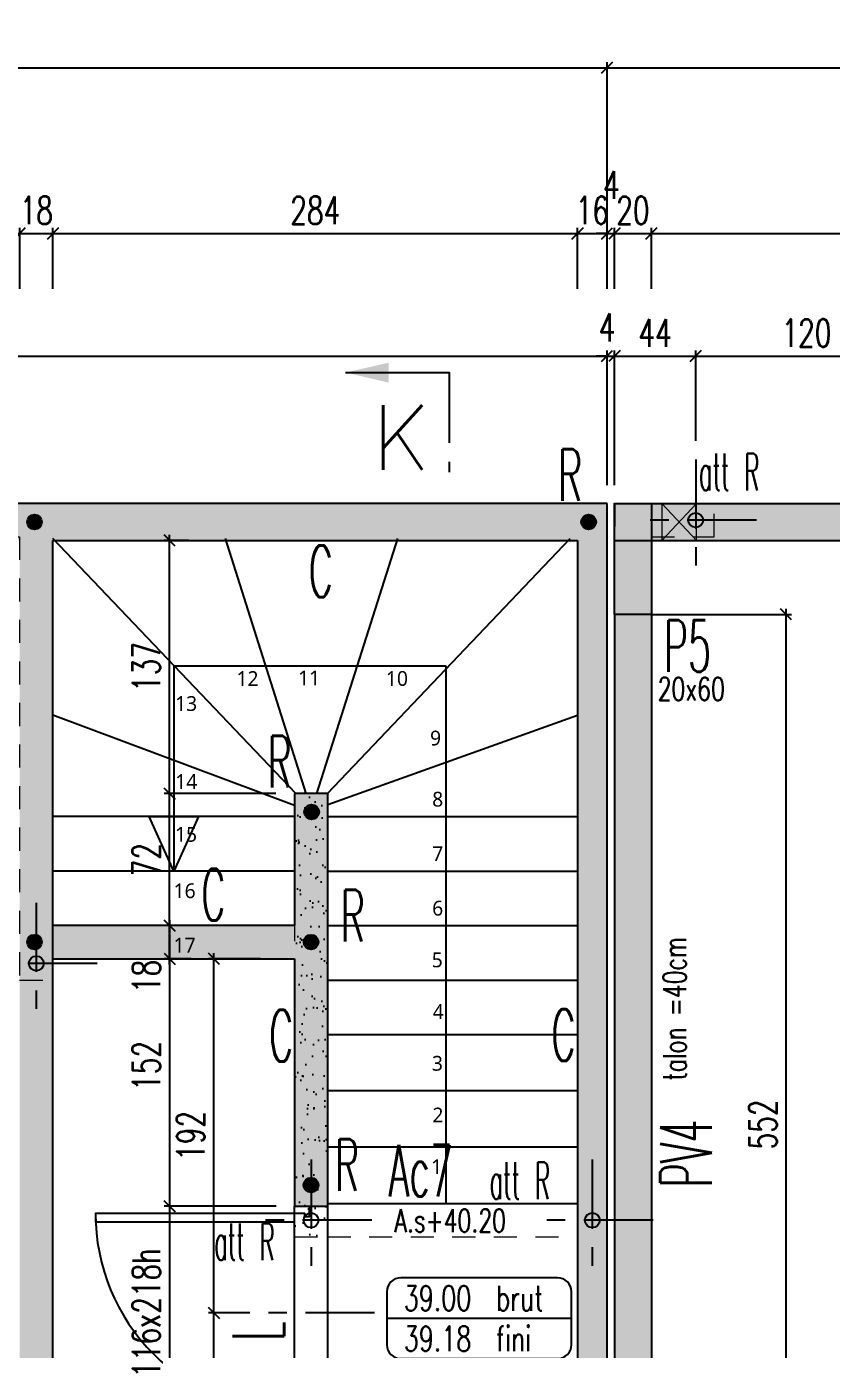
# Model space of a CAD drawing. Extents: x 308 to 787, y -199 to -146.
# Drawn here: x 342.95 to 347.31, y -165.02 to -157.86 of the extents above; entities that cross this region are included whole.
import ezdxf

# ---------------------------------------------------------------- set-up
doc = ezdxf.new("R2010")
doc.units = 0
doc.header["$LTSCALE"] = 0.5
doc.header["$MEASUREMENT"] = 0
for name, pattern in [('AXES2', [1.125, 0.75, -0.125, 0.125, -0.125]), ('CACHE', [0.375, 0.25, -0.125]), ('CACHE2', [0.1875, 0.125, -0.0625]), ('DISCONTINU2', [0.375, 0.25, -0.125])]:
    doc.linetypes.add(name, pattern=pattern)
doc.layers.get('0').update_dxf_attribs({"linetype": 'CONTINUOUS'})
doc.layers.get('DEFPOINTS').update_dxf_attribs({"linetype": 'CONTINUOUS'})
doc.layers.add('00 - RESERVATIONS SPEC Plombier', color=90, linetype='CONTINUOUS', lineweight=20)
for name, color, linetype in [('1_AJSA_circulv', 142, 'CONTINUOUS'), ('AXES', 6, 'AXES2'), ('COTATION', 7, 'CONTINUOUS'), ('HABILLAGE', 7, 'CONTINUOUS'), ('MURS', 3, 'CONTINUOUS'), ('POCHAGE', 254, 'CONTINUOUS'), ('POTEAUX', 1, 'CONTINUOUS'), ('POUTRES', 2, 'CONTINUOUS'), ('R-1', 7, 'DISCONTINU2'), ('RAID', 1, 'CONTINUOUS'), ('RDC', 7, 'DISCONTINU2'), ('REP-COUPES', 5, 'CONTINUOUS'), ('REPERAGE', 4, 'CONTINUOUS'), ('REPERE-CHAI', 4, 'CONTINUOUS'), ('REPERE-POT', 4, 'CONTINUOUS'), ('REPERE-POUT', 4, 'CONTINUOUS'), ('REPERE-RAID', 4, 'CONTINUOUS')]:
    doc.layers.add(name, color=color, linetype=linetype)
doc.styles.add('ROMANS8', font='romans.shx', dxfattribs={"width": 0.7})
doc.styles.get("Standard").update_dxf_attribs({"font": 'txt.shx'})
doc.styles.add('Trebuchet MS_3', font='trebuc.ttf', dxfattribs={"height": 200})
doc.dimstyles.new('COT50 cm', dxfattribs={"dimtxt": 0.15, "dimasz": 0.06, "dimexe": 0.03, "dimexo": 0.1, "dimgap": 0.05, "dimtad": 1, "dimdec": 0, "dimlfac": 100, "dimzin": 0, "dimdsep": 46, "dimtxsty": 'ROMANS8', "dimblk1": 'OBLIQUE', "dimblk2": 'OBLIQUE', "dimsah": 1, "dimcen": 0.03, "dimdle": 0.03, "dimclrt": 1, "dimadec": 0, "dimazin": 0, "dimtfac": 1, "dimtdec": 0, "dimtmove": 0, "dimatfit": 3, "dimfxl": 0, "dimtolj": 1, "dimtzin": 0, "dimlwd": -1, "dimlwe": -1, "dimarcsym": 0})
pattern_1 = [(37.5, (-513.79323, 160.44126), (-0.004409535, 0.134877664), [0, -0.1064, 0, -0.119, 0, -0.11375]), (7.5, (-513.79323, 160.44126), (0.12388437, 0.197550225), [0, -0.0574, 0, -0.0959, 0, -0.03675]), (327.5, (-513.87933, 160.44126), (0.21798993, 0.000396134), [0, -0.035, 0, -0.126, 0, -0.1645]), (317.5, (-513.87933, 160.44126), (0.21042886, 0.06143729), [0, -0.0175, 0, -0.0826, 0, -0.0945])]

# ---------------------------------------------------------------- blocks, each defined once
blk = doc.blocks.new('139')
at = {"layer": 'HABILLAGE', "color": 7}
blk.add_line((-0.6648, 0), (0.6648, 0), dxfattribs=at)
at = {"layer": 'HABILLAGE'}
blk.add_lwpolyline([(-0.5648, -0.291), (0.5648, -0.291, 0.414214), (0.6648, -0.191), (0.6648, 0.191, 0.414214), (0.5648, 0.291), (-0.5648, 0.291, 0.414214), (-0.6648, 0.191), (-0.6648, -0.191, 0.414214)], format="xyb", close=True, dxfattribs=at)
at = {"layer": 'HABILLAGE', "color": 1, "width": 0.7}
for s, p in [('brut', (0.1215, 0.054)), ('fini', (0.1215, -0.237))]:
    blk.add_text(s, height=0.18, dxfattribs=at).set_placement(p)
for tag, p in [('NIVBRUT', (-0.5425, 0.054)), ('NIVFINI', (-0.5425, -0.237))]:
    blk.add_attdef(tag, p, '', height=0.18, dxfattribs=at)
blk = doc.blocks.new('_Oblique')
at = {"layer": 'COTATION', "color": 0, "lineweight": -2}
blk.add_line((-0.5, -0.5), (0.5, 0.5), dxfattribs=at)
blk = doc.blocks.new('*D32')
at = {"layer": 'COTATION', "color": 0, "transparency": 16777216}
for p, q in [((342.9147, -159.2791), (342.9147, -158.9491)), ((343.0947, -159.2791), (343.0947, -158.9491)), ((342.8847, -158.9791), (343.1247, -158.9791))]:
    blk.add_line(p, q, dxfattribs=at)
at = {"layer": 'DEFPOINTS', "color": 0, "transparency": 16777216}
for p in [(343.0947, -158.9791), (342.9147, -162.3243), (343.0947, -162.3243)]:
    blk.add_point(p, dxfattribs=at)
at = {"layer": 'COTATION', "color": 0, "transparency": 16777216, "xscale": 0.06, "yscale": 0.06, "zscale": 0.06, "rotation": 180}
blk.add_blockref('_Oblique', (342.9147, -158.9791), dxfattribs=at)
at = {"layer": 'COTATION', "color": 0, "transparency": 16777216, "xscale": 0.06, "yscale": 0.06, "zscale": 0.06}
blk.add_blockref('_Oblique', (343.0947, -158.9791), dxfattribs=at)
at = {"layer": 'COTATION', "color": 1, "transparency": 16777216, "insert": (343.0047, -158.8541), "char_height": 0.15, "attachment_point": 5, "style": 'ROMANS8'}
blk.add_mtext('\\A1;18', dxfattribs=at)
blk = doc.blocks.new('*D33')
at = {"layer": 'COTATION', "color": 0, "transparency": 16777216}
for p, q in [((343.0947, -159.2791), (343.0947, -158.9491)), ((345.9356, -159.2791), (345.9356, -158.9491)), ((343.0647, -158.9791), (345.9656, -158.9791))]:
    blk.add_line(p, q, dxfattribs=at)
at = {"layer": 'DEFPOINTS', "color": 0, "transparency": 16777216}
for p in [(345.9356, -158.9791), (343.0947, -162.3243), (345.9356, -162.3243)]:
    blk.add_point(p, dxfattribs=at)
at = {"layer": 'COTATION', "color": 0, "transparency": 16777216, "xscale": 0.06, "yscale": 0.06, "zscale": 0.06, "rotation": 180}
blk.add_blockref('_Oblique', (343.0947, -158.9791), dxfattribs=at)
at = {"layer": 'COTATION', "color": 0, "transparency": 16777216, "xscale": 0.06, "yscale": 0.06, "zscale": 0.06}
blk.add_blockref('_Oblique', (345.9356, -158.9791), dxfattribs=at)
at = {"layer": 'COTATION', "color": 1, "transparency": 16777216, "insert": (344.5152, -158.8541), "char_height": 0.15, "attachment_point": 5, "style": 'ROMANS8'}
blk.add_mtext('\\A1;284', dxfattribs=at)
blk = doc.blocks.new('*D34')
at = {"layer": 'COTATION', "color": 0, "transparency": 16777216}
for p, q in [((345.9356, -159.2791), (345.9356, -158.9491)), ((346.0959, -159.2791), (346.0959, -158.9491)), ((345.9056, -158.9791), (346.1259, -158.9791))]:
    blk.add_line(p, q, dxfattribs=at)
at = {"layer": 'DEFPOINTS', "color": 0, "transparency": 16777216}
for p in [(346.0959, -158.9791), (346.0959, -162.1243), (345.9356, -162.3243)]:
    blk.add_point(p, dxfattribs=at)
at = {"layer": 'COTATION', "color": 0, "transparency": 16777216, "xscale": 0.06, "yscale": 0.06, "zscale": 0.06, "rotation": 180}
blk.add_blockref('_Oblique', (345.9356, -158.9791), dxfattribs=at)
at = {"layer": 'COTATION', "color": 0, "transparency": 16777216, "xscale": 0.06, "yscale": 0.06, "zscale": 0.06}
blk.add_blockref('_Oblique', (346.0959, -158.9791), dxfattribs=at)
at = {"layer": 'COTATION', "color": 1, "transparency": 16777216, "insert": (346.0158, -158.8541), "char_height": 0.15, "attachment_point": 5, "style": 'ROMANS8'}
blk.add_mtext('\\A1;16', dxfattribs=at)
blk = doc.blocks.new('*D35')
at = {"layer": 'COTATION', "color": 0, "transparency": 16777216}
for p, q in [((346.0959, -159.2791), (346.0959, -158.9491)), ((346.1359, -159.2791), (346.1359, -158.9491)), ((346.0959, -158.9791), (346.0359, -158.9791)), ((346.0959, -158.9791), (346.1359, -158.9791)), ((346.1359, -158.9791), (346.1959, -158.9791))]:
    blk.add_line(p, q, dxfattribs=at)
at = {"layer": 'DEFPOINTS', "color": 0, "transparency": 16777216}
for p in [(346.1359, -158.9791), (346.0959, -162.1243), (346.1359, -162.1243)]:
    blk.add_point(p, dxfattribs=at)
at = {"layer": 'COTATION', "color": 0, "transparency": 16777216, "xscale": 0.06, "yscale": 0.06, "zscale": 0.06}
blk.add_blockref('_Oblique', (346.0959, -158.9791), dxfattribs=at)
at = {"layer": 'COTATION', "color": 0, "transparency": 16777216, "xscale": 0.06, "yscale": 0.06, "zscale": 0.06, "rotation": 180}
blk.add_blockref('_Oblique', (346.1359, -158.9791), dxfattribs=at)
at = {"layer": 'COTATION', "color": 1, "transparency": 16777216, "insert": (346.1193, -158.7156), "char_height": 0.15, "attachment_point": 5, "style": 'ROMANS8'}
blk.add_mtext('\\A1;4', dxfattribs=at)
blk = doc.blocks.new('*D36')
at = {"layer": 'COTATION', "color": 0, "transparency": 16777216}
for p, q in [((346.1359, -159.2791), (346.1359, -158.9491)), ((346.3362, -159.2791), (346.3362, -158.9491)), ((346.1059, -158.9791), (346.3662, -158.9791))]:
    blk.add_line(p, q, dxfattribs=at)
at = {"layer": 'DEFPOINTS', "color": 0, "transparency": 16777216}
for p in [(346.3362, -158.9791), (346.1359, -162.1243), (346.3362, -162.1243)]:
    blk.add_point(p, dxfattribs=at)
at = {"layer": 'COTATION', "color": 0, "transparency": 16777216, "xscale": 0.06, "yscale": 0.06, "zscale": 0.06, "rotation": 180}
blk.add_blockref('_Oblique', (346.1359, -158.9791), dxfattribs=at)
at = {"layer": 'COTATION', "color": 0, "transparency": 16777216, "xscale": 0.06, "yscale": 0.06, "zscale": 0.06}
blk.add_blockref('_Oblique', (346.3362, -158.9791), dxfattribs=at)
at = {"layer": 'COTATION', "color": 1, "transparency": 16777216, "insert": (346.236, -158.8541), "char_height": 0.15, "attachment_point": 5, "style": 'ROMANS8'}
blk.add_mtext('\\A1;20', dxfattribs=at)
blk = doc.blocks.new('*D37')
at = {"layer": 'COTATION', "color": 0, "transparency": 16777216}
for p, q in [((346.3362, -159.2791), (346.3362, -158.9491)), ((353.0359, -159.2791), (353.0359, -158.9491)), ((346.3062, -158.9791), (353.0659, -158.9791))]:
    blk.add_line(p, q, dxfattribs=at)
at = {"layer": 'DEFPOINTS', "color": 0, "transparency": 16777216}
for p in [(353.0359, -158.9791), (346.3362, -162.1243), (353.0359, -162.3243)]:
    blk.add_point(p, dxfattribs=at)
at = {"layer": 'COTATION', "color": 0, "transparency": 16777216, "xscale": 0.06, "yscale": 0.06, "zscale": 0.06, "rotation": 180}
blk.add_blockref('_Oblique', (346.3362, -158.9791), dxfattribs=at)
at = {"layer": 'COTATION', "color": 0, "transparency": 16777216, "xscale": 0.06, "yscale": 0.06, "zscale": 0.06}
blk.add_blockref('_Oblique', (353.0359, -158.9791), dxfattribs=at)
at = {"layer": 'COTATION', "color": 1, "transparency": 16777216, "insert": (349.686, -158.8541), "char_height": 0.15, "attachment_point": 5, "style": 'ROMANS8'}
blk.add_mtext('\\A1;670', dxfattribs=at)
blk = doc.blocks.new('*D81')
at = {"layer": 'COTATION', "color": 0, "transparency": 16777216}
for p, q in [((326.6789, -160.1032), (326.6789, -159.613)), ((346.0959, -160.3413), (346.0959, -159.613)), ((326.6489, -159.643), (346.1259, -159.643))]:
    blk.add_line(p, q, dxfattribs=at)
at = {"layer": 'DEFPOINTS', "color": 0, "transparency": 16777216}
for p in [(346.0959, -159.643), (326.6789, -160.2032), (346.0959, -160.4413)]:
    blk.add_point(p, dxfattribs=at)
at = {"layer": 'COTATION', "color": 0, "transparency": 16777216, "xscale": 0.06, "yscale": 0.06, "zscale": 0.06, "rotation": 180}
blk.add_blockref('_Oblique', (326.6789, -159.643), dxfattribs=at)
at = {"layer": 'COTATION', "color": 0, "transparency": 16777216, "xscale": 0.06, "yscale": 0.06, "zscale": 0.06}
blk.add_blockref('_Oblique', (346.0959, -159.643), dxfattribs=at)
at = {"layer": 'COTATION', "color": 1, "transparency": 16777216, "insert": (336.3874, -159.518), "char_height": 0.15, "attachment_point": 5, "style": 'ROMANS8'}
blk.add_mtext('\\A1;1942', dxfattribs=at)
blk = doc.blocks.new('*D82')
at = {"layer": 'COTATION', "color": 0, "transparency": 16777216}
for p, q in [((346.0959, -160.3413), (346.0959, -159.613)), ((346.1359, -160.3413), (346.1359, -159.613)), ((346.0959, -159.643), (346.0359, -159.643)), ((346.0959, -159.643), (346.1359, -159.643)), ((346.1359, -159.643), (346.1959, -159.643))]:
    blk.add_line(p, q, dxfattribs=at)
at = {"layer": 'DEFPOINTS', "color": 0, "transparency": 16777216}
for p in [(346.1359, -159.643), (346.0959, -160.4413), (346.1359, -160.4413)]:
    blk.add_point(p, dxfattribs=at)
at = {"layer": 'COTATION', "color": 0, "transparency": 16777216, "xscale": 0.06, "yscale": 0.06, "zscale": 0.06}
blk.add_blockref('_Oblique', (346.0959, -159.643), dxfattribs=at)
at = {"layer": 'COTATION', "color": 0, "transparency": 16777216, "xscale": 0.06, "yscale": 0.06, "zscale": 0.06, "rotation": 180}
blk.add_blockref('_Oblique', (346.1359, -159.643), dxfattribs=at)
at = {"layer": 'COTATION', "color": 1, "transparency": 16777216, "insert": (346.0959, -159.488), "char_height": 0.15, "attachment_point": 5, "style": 'ROMANS8'}
blk.add_mtext('\\A1;4', dxfattribs=at)
blk = doc.blocks.new('*D83')
at = {"layer": 'COTATION', "color": 0, "transparency": 16777216}
for p, q in [((346.1359, -160.3413), (346.1359, -159.613)), ((346.5759, -160.1024), (346.5759, -159.613)), ((346.1059, -159.643), (346.6059, -159.643))]:
    blk.add_line(p, q, dxfattribs=at)
at = {"layer": 'DEFPOINTS', "color": 0, "transparency": 16777216}
for p in [(346.5759, -159.643), (346.5759, -160.2024), (346.1359, -160.4413)]:
    blk.add_point(p, dxfattribs=at)
at = {"layer": 'COTATION', "color": 0, "transparency": 16777216, "xscale": 0.06, "yscale": 0.06, "zscale": 0.06, "rotation": 180}
blk.add_blockref('_Oblique', (346.1359, -159.643), dxfattribs=at)
at = {"layer": 'COTATION', "color": 0, "transparency": 16777216, "xscale": 0.06, "yscale": 0.06, "zscale": 0.06}
blk.add_blockref('_Oblique', (346.5759, -159.643), dxfattribs=at)
at = {"layer": 'COTATION', "color": 1, "transparency": 16777216, "insert": (346.3559, -159.518), "char_height": 0.15, "attachment_point": 5, "style": 'ROMANS8'}
blk.add_mtext('\\A1;44', dxfattribs=at)
blk = doc.blocks.new('*D84')
at = {"layer": 'COTATION', "color": 0, "transparency": 16777216}
for p, q in [((346.5759, -160.1024), (346.5759, -159.613)), ((347.7758, -160.1024), (347.7758, -159.613)), ((346.5459, -159.643), (347.8058, -159.643))]:
    blk.add_line(p, q, dxfattribs=at)
at = {"layer": 'DEFPOINTS', "color": 0, "transparency": 16777216}
for p in [(347.7758, -159.643), (346.5759, -160.2024), (347.7758, -160.2024)]:
    blk.add_point(p, dxfattribs=at)
at = {"layer": 'COTATION', "color": 0, "transparency": 16777216, "xscale": 0.06, "yscale": 0.06, "zscale": 0.06, "rotation": 180}
blk.add_blockref('_Oblique', (346.5759, -159.643), dxfattribs=at)
at = {"layer": 'COTATION', "color": 0, "transparency": 16777216, "xscale": 0.06, "yscale": 0.06, "zscale": 0.06}
blk.add_blockref('_Oblique', (347.7758, -159.643), dxfattribs=at)
at = {"layer": 'COTATION', "color": 1, "transparency": 16777216, "insert": (347.1758, -159.518), "char_height": 0.15, "attachment_point": 5, "style": 'ROMANS8'}
blk.add_mtext('\\A1;120', dxfattribs=at)
blk = doc.blocks.new('*D90')
at = {"layer": 'COTATION', "color": 0, "transparency": 16777216}
for p, q in [((324.269, -158.0813), (346.1259, -158.0813)), ((324.299, -158.6455), (324.299, -158.0513)), ((346.0959, -159.0813), (346.0959, -158.0513))]:
    blk.add_line(p, q, dxfattribs=at)
at = {"layer": 'DEFPOINTS', "color": 0, "transparency": 16777216}
for p in [(346.0959, -158.0813), (324.299, -158.7455), (346.0959, -160.4413)]:
    blk.add_point(p, dxfattribs=at)
at = {"layer": 'COTATION', "color": 0, "transparency": 16777216, "xscale": 0.06, "yscale": 0.06, "zscale": 0.06, "rotation": 180}
blk.add_blockref('_Oblique', (324.299, -158.0813), dxfattribs=at)
at = {"layer": 'COTATION', "color": 0, "transparency": 16777216, "xscale": 0.06, "yscale": 0.06, "zscale": 0.06}
blk.add_blockref('_Oblique', (346.0959, -158.0813), dxfattribs=at)
at = {"layer": 'COTATION', "color": 1, "transparency": 16777216, "insert": (335.1975, -157.9563), "char_height": 0.15, "attachment_point": 5, "style": 'ROMANS8'}
blk.add_mtext('\\A1;2180', dxfattribs=at)
blk = doc.blocks.new('*D91')
at = {"layer": 'COTATION', "color": 0, "transparency": 16777216}
for p, q in [((346.0659, -158.0813), (353.2659, -158.0813)), ((346.0959, -159.0813), (346.0959, -158.0513)), ((353.2359, -159.0813), (353.2359, -158.0513))]:
    blk.add_line(p, q, dxfattribs=at)
at = {"layer": 'DEFPOINTS', "color": 0, "transparency": 16777216}
for p in [(353.2359, -158.0813), (346.0959, -160.4413), (353.2359, -160.4413)]:
    blk.add_point(p, dxfattribs=at)
at = {"layer": 'COTATION', "color": 0, "transparency": 16777216, "xscale": 0.06, "yscale": 0.06, "zscale": 0.06, "rotation": 180}
blk.add_blockref('_Oblique', (346.0959, -158.0813), dxfattribs=at)
at = {"layer": 'COTATION', "color": 0, "transparency": 16777216, "xscale": 0.06, "yscale": 0.06, "zscale": 0.06}
blk.add_blockref('_Oblique', (353.2359, -158.0813), dxfattribs=at)
at = {"layer": 'COTATION', "color": 1, "transparency": 16777216, "insert": (349.6659, -157.9563), "char_height": 0.15, "attachment_point": 5, "style": 'ROMANS8'}
blk.add_mtext('\\A1;714', dxfattribs=at)
blk = doc.blocks.new('*D218')
at = {"layer": 'COTATION', "color": 0, "transparency": 16777216}
for p, q in [((343.7262, -162.9366), (343.7262, -162.6966)), ((343.8441, -162.7266), (343.6962, -162.7266)), ((343.8441, -162.9066), (343.6962, -162.9066))]:
    blk.add_line(p, q, dxfattribs=at)
at = {"layer": 'DEFPOINTS', "color": 0, "transparency": 16777216}
for p in [(343.7262, -162.7266), (343.9441, -162.7266), (343.9441, -162.9066)]:
    blk.add_point(p, dxfattribs=at)
at = {"layer": 'COTATION', "color": 0, "transparency": 16777216, "xscale": 0.06, "yscale": 0.06, "zscale": 0.06}
for p, rotation in [((343.7262, -162.7266), 90), ((343.7262, -162.9066), 270)]:
    blk.add_blockref('_Oblique', p, dxfattribs=dict(at, rotation=rotation))
at = {"layer": 'COTATION', "color": 1, "transparency": 16777216, "insert": (343.6012, -163.002), "char_height": 0.15, "attachment_point": 5, "rotation": 90, "style": 'ROMANS8'}
blk.add_mtext('\\A1;18', dxfattribs=at)
blk = doc.blocks.new('*D219')
at = {"layer": 'COTATION', "color": 0, "transparency": 16777216}
for p, q in [((343.7262, -162.6966), (343.7262, -164.2763)), ((343.8441, -162.7266), (343.6962, -162.7266)), ((344.3029, -164.2463), (343.6962, -164.2463))]:
    blk.add_line(p, q, dxfattribs=at)
at = {"layer": 'DEFPOINTS', "color": 0, "transparency": 16777216}
for p in [(343.9441, -162.7266), (343.7262, -164.2463), (344.4029, -164.2463)]:
    blk.add_point(p, dxfattribs=at)
at = {"layer": 'COTATION', "color": 0, "transparency": 16777216, "xscale": 0.06, "yscale": 0.06, "zscale": 0.06}
for p, rotation in [((343.7262, -162.7266), 90), ((343.7262, -164.2463), 270)]:
    blk.add_blockref('_Oblique', p, dxfattribs=dict(at, rotation=rotation))
at = {"layer": 'COTATION', "color": 1, "transparency": 16777216, "insert": (343.6012, -163.4865), "char_height": 0.15, "attachment_point": 5, "rotation": 90, "style": 'ROMANS8'}
blk.add_mtext('\\A1;152', dxfattribs=at)
blk = doc.blocks.new('*D220')
at = {"layer": 'COTATION', "color": 0, "transparency": 16777216}
for p, q in [((344.3029, -164.2463), (343.6962, -164.2463)), ((343.7262, -164.2163), (343.7262, -165.4313)), ((344.3029, -165.4013), (343.6962, -165.4013))]:
    blk.add_line(p, q, dxfattribs=at)
at = {"layer": 'DEFPOINTS', "color": 0, "transparency": 16777216}
for p in [(344.4029, -164.2463), (343.7262, -165.4013), (344.4029, -165.4013)]:
    blk.add_point(p, dxfattribs=at)
at = {"layer": 'COTATION', "color": 0, "transparency": 16777216, "xscale": 0.06, "yscale": 0.06, "zscale": 0.06}
for p, rotation in [((343.7262, -164.2463), 90), ((343.7262, -165.4013), 270)]:
    blk.add_blockref('_Oblique', p, dxfattribs=dict(at, rotation=rotation))
at = {"layer": 'COTATION', "color": 1, "transparency": 16777216, "insert": (343.6012, -164.8238), "char_height": 0.15, "attachment_point": 5, "rotation": 90, "style": 'ROMANS8'}
blk.add_mtext('\\A1;116x218h', dxfattribs=at)
blk = doc.blocks.new('*D224')
at = {"layer": 'COTATION', "color": 0, "transparency": 16777216}
for p, q in [((343.7262, -162.7566), (343.7262, -161.9816)), ((344.3026, -162.0116), (343.6962, -162.0116)), ((343.8441, -162.7266), (343.6962, -162.7266))]:
    blk.add_line(p, q, dxfattribs=at)
at = {"layer": 'DEFPOINTS', "color": 0, "transparency": 16777216}
for p in [(343.7262, -162.0116), (344.4026, -162.0116), (343.9441, -162.7266)]:
    blk.add_point(p, dxfattribs=at)
at = {"layer": 'COTATION', "color": 0, "transparency": 16777216, "xscale": 0.06, "yscale": 0.06, "zscale": 0.06}
for p, rotation in [((343.7262, -162.0116), 90), ((343.7262, -162.7266), 270)]:
    blk.add_blockref('_Oblique', p, dxfattribs=dict(at, rotation=rotation))
at = {"layer": 'COTATION', "color": 1, "transparency": 16777216, "insert": (343.6012, -162.3691), "char_height": 0.15, "attachment_point": 5, "rotation": 90, "style": 'ROMANS8'}
blk.add_mtext('\\A1;72', dxfattribs=at)
blk = doc.blocks.new('*D225')
at = {"layer": 'COTATION', "color": 0, "transparency": 16777216}
for p, q in [((343.7262, -162.0416), (343.7262, -160.6113)), ((343.8298, -160.6413), (343.6962, -160.6413)), ((344.3026, -162.0116), (343.6962, -162.0116))]:
    blk.add_line(p, q, dxfattribs=at)
at = {"layer": 'DEFPOINTS', "color": 0, "transparency": 16777216}
for p in [(343.7262, -160.6413), (343.9298, -160.6413), (344.4026, -162.0116)]:
    blk.add_point(p, dxfattribs=at)
at = {"layer": 'COTATION', "color": 0, "transparency": 16777216, "xscale": 0.06, "yscale": 0.06, "zscale": 0.06}
for p, rotation in [((343.7262, -160.6413), 90), ((343.7262, -162.0116), 270)]:
    blk.add_blockref('_Oblique', p, dxfattribs=dict(at, rotation=rotation))
at = {"layer": 'COTATION', "color": 1, "transparency": 16777216, "insert": (343.6012, -161.3264), "char_height": 0.15, "attachment_point": 5, "rotation": 90, "style": 'ROMANS8'}
blk.add_mtext('\\A1;137', dxfattribs=at)
blk = doc.blocks.new('*D800')
at = {"layer": 'COTATION', "color": 0, "transparency": 16777216}
for p, q in [((346.336, -161.0413), (347.0955, -161.0413)), ((347.0655, -166.5957), (347.0655, -161.0113)), ((346.4362, -166.5657), (347.0955, -166.5657))]:
    blk.add_line(p, q, dxfattribs=at)
at = {"layer": 'DEFPOINTS', "color": 0, "transparency": 16777216}
for p in [(346.236, -161.0413), (347.0655, -161.0413), (346.3362, -166.5657)]:
    blk.add_point(p, dxfattribs=at)
at = {"layer": 'COTATION', "color": 0, "transparency": 16777216, "xscale": 0.06, "yscale": 0.06, "zscale": 0.06}
for p, rotation in [((347.0655, -161.0413), 90), ((347.0655, -166.5657), 270)]:
    blk.add_blockref('_Oblique', p, dxfattribs=dict(at, rotation=rotation))
at = {"layer": 'COTATION', "color": 1, "transparency": 16777216, "insert": (346.9405, -163.8035), "char_height": 0.15, "attachment_point": 5, "rotation": 90, "style": 'ROMANS8'}
blk.add_mtext('\\A1;552', dxfattribs=at)
blk = doc.blocks.new('A$C6B096A38')
at = {"layer": 'POCHAGE'}
h = blk.add_hatch(dxfattribs=at)
h.set_pattern_fill('AR-SAND', color=0, scale=0.07)
h.set_pattern_definition(pattern_1)
h.paths.add_polyline_path([(-3.1815, -0.18), (-3.1815, -2.5803), (-3.0015, -2.5803), (-3.0015, -0.2), (-0.1602, -0.2), (-0.1602, -3.7907), (-0.1602, -3.7907), (-0.1602, -6.765), (0, -6.765), (0, 0), (-13.1731, 0), (-19.5169, 0), (-19.5169, -0.18), (-15.9168, -0.18), (-15.9168, -3.0893), (-15.7368, -3.0893), (-15.7368, -2.9193), (-14.5399, -2.9193), (-14.5399, -4.655), (-14.3599, -4.655), (-14.3599, -2.7393), (-15.7368, -2.7393), (-15.7368, -0.18), (-13.1635, -0.18), (-13.1635, -4.655), (-12.9835, -4.655), (-12.9835, -0.18), (-7.0803, -0.18), (-7.0803, -4.86), (-6.9003, -4.86), (-6.9003, -0.18)])
h = blk.add_hatch(dxfattribs=at)
h.set_pattern_fill('AR-SAND', color=0, scale=0.07)
h.set_pattern_definition(pattern_1)
h.paths.add_polyline_path([(0.24, -0.18), (0.58, -0.18), (0.58, 0), (0.04, 0), (0.04, -6.765), (0.765, -6.765), (0.765, -6.585), (0.24, -6.585)])
h = blk.add_hatch(dxfattribs=at)
h.set_pattern_fill('AR-SAND', color=0, scale=0.07)
h.set_pattern_definition(pattern_1)
h.paths.add_polyline_path([(-1.5133, -3.7907), (-1.5133, -1.5703), (-1.6933, -1.5703), (-1.6933, -3.9707), (-1.5133, -3.9707)])
at = {"layer": 'AXES', "color": 1}
for p, q in [((0.48, 0.2389), (0.48, -0.4189)), ((0.8089, -0.09), (0.1511, -0.09)), ((-3.0912, -2.1614), (-3.0912, -2.8192)), ((-2.7624, -2.4903), (-3.4201, -2.4903)), ((-1.603, -3.5518), (-1.603, -4.2095)), ((-0.0801, -3.5518), (-0.0801, -4.2095)), ((-1.2742, -3.8807), (-1.9319, -3.8807)), ((0.2488, -3.8807), (-0.409, -3.8807))]:
    blk.add_line(p, q, dxfattribs=at)
at = {"layer": 'RAID'}
for centre in [(0.48, -0.09), (-3.0912, -2.4903), (-1.603, -3.8807), (-0.0801, -3.8807)]:
    blk.add_circle(centre, 0.04, dxfattribs=at)
at = {"layer": 'RDC', "linetype": 'CACHE', "lineweight": 15}
for points in [[(-12.9835, -0.18), (-7.0803, -0.18), (-7.0803, -4.86), (-6.9003, -4.86), (-6.9003, -0.18), (-3.1815, -0.18), (-3.1815, -2.5803), (-3.0015, -2.5803), (-3.0015, -0.2), (-0.1602, -0.2), (-0.1602, -3.7907), (-0.1602, -3.7907), (-0.1602, -6.765), (0, -6.765), (0, 0), (-13.1731, 0)], [(-0.1602, -3.7907), (-1.5133, -3.7907)], [(-1.5133, -3.9707), (-0.1602, -3.9707)]]:
    blk.add_lwpolyline(points, dxfattribs=at)
for points in [[(0.24, -6.585), (0.24, -0.18), (0.58, -0.18), (0.58, 0), (0.04, 0), (0.04, -6.765), (0.765, -6.765), (0.765, -6.585)], [(-1.6933, -3.9707), (-1.5133, -3.9707), (-1.5133, -1.5703), (-1.6933, -1.5703)]]:
    blk.add_lwpolyline(points, close=True, dxfattribs=at)
blk = doc.blocks.new('*D1012')
at = {"layer": 'COTATION', "color": 0, "transparency": 16777216}
for p, q in [((344.0905, -164.8238), (343.9363, -164.8238)), ((343.9663, -165.5513), (343.9663, -164.7938)), ((344.4829, -165.5213), (343.9363, -165.5213))]:
    blk.add_line(p, q, dxfattribs=at)
at = {"layer": 'DEFPOINTS', "color": 0, "transparency": 16777216}
for p in [(343.9663, -164.8238), (344.1905, -164.8238), (344.5829, -165.5213)]:
    blk.add_point(p, dxfattribs=at)
at = {"layer": 'COTATION', "color": 0, "transparency": 16777216, "xscale": 0.06, "yscale": 0.06, "zscale": 0.06}
for p, rotation in [((343.9663, -164.8238), 90), ((343.9663, -165.5213), 270)]:
    blk.add_blockref('_Oblique', p, dxfattribs=dict(at, rotation=rotation))
at = {"layer": 'COTATION', "color": 1, "transparency": 16777216, "insert": (343.8413, -165.1725), "char_height": 0.15, "attachment_point": 5, "rotation": 90, "style": 'ROMANS8'}
blk.add_mtext('\\A1;70', dxfattribs=at)
blk = doc.blocks.new('*D1013')
at = {"layer": 'COTATION', "color": 0, "transparency": 16777216}
for p, q in [((344.2185, -162.9066), (343.9363, -162.9066)), ((343.9663, -164.8538), (343.9663, -162.8766)), ((344.0905, -164.8238), (343.9363, -164.8238))]:
    blk.add_line(p, q, dxfattribs=at)
at = {"layer": 'DEFPOINTS', "color": 0, "transparency": 16777216}
for p in [(343.9663, -162.9066), (344.3185, -162.9066), (344.1905, -164.8238)]:
    blk.add_point(p, dxfattribs=at)
at = {"layer": 'COTATION', "color": 0, "transparency": 16777216, "xscale": 0.06, "yscale": 0.06, "zscale": 0.06}
for p, rotation in [((343.9663, -162.9066), 90), ((343.9663, -164.8238), 270)]:
    blk.add_blockref('_Oblique', p, dxfattribs=dict(at, rotation=rotation))
at = {"layer": 'COTATION', "color": 1, "transparency": 16777216, "insert": (343.8413, -163.8652), "char_height": 0.15, "attachment_point": 5, "rotation": 90, "style": 'ROMANS8'}
blk.add_mtext('\\A1;192', dxfattribs=at)
blk = doc.blocks.new('A$C107C5660')
for p, q in [((0, 0), (0, 0.07)), ((1.0196, 0), (1.0196, 0.07))]:
    blk.add_line(p, q)
for points in [[(0, 0.07), (0.0175, 0.07), (0.0175, 0.07), (0.05, 0.07), (0.05, 0.05), (0.035, 0.05), (0.035, 0), (0.025, 0), (0.025, 0), (0, 0)], [(1.0196, 0.07), (0.9871, 0.07), (0.9871, 0.07), (0.9696, 0.07), (0.9696, 0.05), (0.9846, 0.05), (0.9846, 0), (0.9946, 0), (0.9946, 0), (1.0196, 0)]]:
    blk.add_lwpolyline(points)
blk.add_lwpolyline([(0.075, 0), (0.035, 0), (0.035, -0.9496), (0.075, -0.9496)], close=True)
blk.add_arc((0.035, 0), 0.9496, 269.99904, 359.99905)

msp = doc.modelspace()

# ---------------------------------------------------------------- hatches: boundary and pattern name
at = {"layer": 'POCHAGE'}
for points in [[(317.3792, -158.4313), (322.4095, -158.4345), (322.4063, -163.4315), (322.8943, -163.4315), (322.8943, -163.2515), (322.5893, -163.2515), (322.5893, -158.4313), (324.0993, -158.4313), (324.0993, -163.2515), (324.0493, -163.2515), (324.0493, -163.4315), (324.0993, -163.4315), (324.0993, -163.6413), (324.299, -163.6413), (324.299, -160.6413), (330.1793, -160.6413), (330.1793, -166.1413), (330.3593, -166.1413), (330.3593, -160.6413), (332.9326, -160.6413), (332.9326, -166.1413), (333.1126, -166.1413), (333.1126, -160.6413), (339.0159, -160.6413), (339.0155, -165.5414), (339.1955, -165.5411), (339.1959, -160.6413), (342.9147, -160.6413), (342.9147, -167.1613), (344.696, -167.1613), (344.6961, -166.9808), (343.0947, -166.9808), (343.0947, -160.6413), (345.936, -160.6413), (345.936, -166.961), (345.8513, -167.1612), (346.0962, -167.1612), (346.0959, -160.4413), (324.2993, -160.4413), (324.299, -158.2313), (317.1999, -158.2313), (317.1999, -163.4304), (317.3792, -163.4315)], [(374.873, -162.8514), (374.873, -169.1709), (373.5228, -169.1709), (373.5228, -167.6074), (373.3423, -167.6074), (373.3428, -169.171), (372.898, -169.1709), (372.898, -169.3513), (375.033, -169.3512), (375.033, -162.6513), (353.2359, -162.6513), (353.2359, -160.4413), (346.1362, -160.4413), (346.1362, -160.6413), (353.0362, -160.6413), (353.0355, -167.7513), (353.2362, -167.7513), (353.2362, -162.8513)]]:
    msp.add_hatch(color=256, dxfattribs=at).paths.add_polyline_path(points)
h = msp.add_hatch(color=256, dxfattribs=at)
h.paths.add_polyline_path([(344.4026, -162.7266), (343.0947, -162.7266), (343.0947, -162.9066), (344.4026, -162.9066)])
h.paths.add_polyline_path([(344.5826, -162.0116), (344.4029, -162.0116), (344.4029, -162.7266), (344.4029, -162.9066), (344.4029, -162.9066), (344.4029, -164.2463), (344.4928, -164.2463), (344.4928, -164.172, -0.415958), (344.4526, -164.132, -1), (344.5326, -164.132, -0.412471), (344.4928, -164.172), (344.4928, -164.2463), (344.5826, -164.2463)])
h.paths.add_polyline_path([(344.4529, -162.8158, -1), (344.5329, -162.8158, -1)], flags=16)
h.paths.add_polyline_path([(344.4558, -162.1116, -1), (344.5358, -162.1116, -1)], flags=16)
h.paths.add_polyline_path([(343.7283, -162.8923), (343.8836, -162.8923), (343.8836, -162.7734), (343.7283, -162.7734)], flags=24)
at = {"layer": 'POTEAUX'}
h = msp.add_hatch(color=256, dxfattribs=at)
h.dxf.hatch_style = 1
h.paths.add_polyline_path([(346.3362, -161.0413), (346.1359, -161.0413), (346.1359, -160.4413), (346.3362, -160.4413)])
at = {"layer": 'RAID'}
for points in [[(342.9547, -160.5413, -1), (343.0347, -160.5413, -1)], [(345.9559, -160.5413, -1), (346.0359, -160.5413, -1)], [(344.4558, -162.1116, 1), (344.5358, -162.1116, 1)], [(342.9547, -162.8158, -1), (343.0347, -162.8158, -1)], [(344.4529, -162.8158, -1), (344.5329, -162.8158, -1)], [(344.4526, -164.132, -1), (344.5326, -164.132, -1)]]:
    msp.add_hatch(color=256, dxfattribs=at).paths.add_polyline_path(points)

# ---------------------------------------------------------------- linework, layer by layer
at = {"layer": '00 - RESERVATIONS SPEC Plombier', "color": 100}
for p, q in [((346.3922, -160.6413), (346.5797, -160.4412)), ((346.3922, -160.4413), (346.5797, -160.6413))]:
    msp.add_line(p, q, dxfattribs=at)
msp.add_lwpolyline([(346.3922, -160.4413), (346.3922, -160.6413), (346.5797, -160.6413), (346.5797, -160.4412)], close=True, dxfattribs=at)
at = {"layer": '1_AJSA_circulv', "ltscale": 10}
for p, q in [((344.4099, -162.0116), (343.095, -160.6312)), ((344.467, -162.0116), (344.0287, -160.6312)), ((344.5241, -162.0116), (344.9625, -160.6312)), ((344.5813, -162.0116), (345.8962, -160.6312)), ((344.403, -162.0755), (343.0947, -161.5864)), ((344.583, -162.0703), (345.9359, -161.5864)), ((344.403, -162.1366), (343.095, -162.1366)), ((344.4029, -162.4316), (343.095, -162.4316)), ((344.4029, -162.7266), (343.095, -162.7266))]:
    msp.add_line(p, q, dxfattribs=at)
at = {"layer": '1_AJSA_circulv'}
msp.add_line((344.583, -162.1366), (345.9359, -162.1366), dxfattribs=at)
at = {"layer": '1_AJSA_circulv', "linetype": 'CACHE2', "ltscale": 100}
for p, q in [((344.583, -162.4316), (345.9359, -162.4316)), ((344.583, -162.7266), (345.9359, -162.7266)), ((344.583, -163.0216), (345.9359, -163.0216)), ((344.583, -163.3166), (345.9359, -163.3166)), ((345.9359, -163.6216), (344.583, -163.6216)), ((345.9359, -163.9266), (344.583, -163.9266))]:
    msp.add_line(p, q, dxfattribs=at)
msp.add_lwpolyline([(345.2243, -164.2316), (345.2243, -161.3214), (343.7489, -161.3214), (343.7489, -162.4316), (343.6152, -162.1366), (343.8827, -162.1366), (343.7489, -162.4316)], dxfattribs=at)
at = {"layer": 'AXES', "color": 1}
msp.add_line((344.8367, -164.8238), (344.0819, -164.8238), dxfattribs=at)
at = {"layer": 'MURS'}
for p, q in [((346.0959, -160.4413), (324.299, -160.4413)), ((346.0962, -167.1612), (346.0959, -160.4413)), ((346.1362, -160.4413), (353.2359, -160.4413)), ((343.0947, -166.9808), (343.0947, -160.6413)), ((343.0947, -160.6413), (345.9359, -160.6413)), ((345.9359, -160.6413), (345.936, -166.961)), ((346.1362, -160.6413), (353.0359, -160.6413)), ((344.5829, -162.0116), (344.4029, -162.0116)), ((344.4029, -162.0116), (344.4029, -162.7266)), ((344.4029, -162.7266), (343.095, -162.7266)), ((343.095, -162.9066), (344.4029, -162.9066))]:
    msp.add_line(p, q, dxfattribs=at)
msp.add_lwpolyline([(344.4029, -162.9066), (344.4029, -164.2463), (344.5826, -164.2463), (344.5837, -162.0116)], dxfattribs=at)
at = {"layer": 'POTEAUX'}
msp.add_lwpolyline([(346.3362, -161.0413), (346.1359, -161.0413), (346.1359, -160.4413), (346.3362, -160.4413)], close=True, dxfattribs=at)
at = {"layer": 'POUTRES'}
for p, q in [((346.1359, -161.0413), (346.1359, -166.5613)), ((346.3359, -161.0413), (346.3359, -166.5613)), ((344.4029, -165.4013), (344.4029, -164.2463)), ((344.5826, -165.4013), (344.5826, -164.2463))]:
    msp.add_line(p, q, dxfattribs=at)
at = {"layer": 'R-1'}
msp.add_line((346.1362, -160.4413), (346.1362, -160.6413), dxfattribs=at)
msp.add_line((346.1362, -160.4413), (346.1362, -160.6413), dxfattribs=at)
at = {"layer": 'RAID'}
for centre in [(342.9947, -160.5413), (345.9959, -160.5413), (344.4958, -162.1116), (342.9947, -162.8158), (344.4929, -162.8158), (344.4926, -164.132)]:
    msp.add_circle(centre, 0.04, dxfattribs=at)
at = {"layer": 'RDC', "linetype": 'ByBlock'}
msp.add_line((344.5826, -164.2319), (345.9349, -164.2319), dxfattribs=at)
at = {"layer": 'REP-COUPES'}
msp.add_line((345.2403, -160.2148), (345.2403, -160.2705), dxfattribs=at)
msp.add_lwpolyline([(344.679, -159.7316), (345.2403, -159.7316), (345.2403, -160.1132)], dxfattribs=at)
msp.add_solid([(344.9127, -159.7864), (344.679, -159.7316), (344.9127, -159.679)], dxfattribs=at)

# ---------------------------------------------------------------- block references
at = {"color": 1, "xscale": 1.135000000000001, "yscale": 1.135000000000001, "zscale": 1.135000000000001, "rotation": 270.0000613008058}
msp.add_blockref('A$C107C5660', (344.4029, -164.2463), dxfattribs=at)
at = {"layer": 'HABILLAGE', "color": 1, "xscale": 0.7521624, "yscale": 0.7521624, "zscale": 0.7521624}
msp.add_blockref('139', (345.4031, -164.8528), dxfattribs=at).add_auto_attribs({'NIVBRUT': '39.00', 'NIVFINI': '39.18'})
at = {"layer": 'RDC'}
msp.add_blockref('A$C6B096A38', (346.0959, -160.4413), dxfattribs=at)

# ---------------------------------------------------------------- texts
at = {"color": 7, "style": 'Trebuchet MS_3'}
for s, p in [('12', (344.0889, -161.4289)), ('11', (344.4221, -161.426)), ('10', (344.8983, -161.4285)), ('13', (343.7565, -161.5642)), ('9', (345.1373, -161.751)), ('14', (343.7571, -161.9865)), ('8', (345.1487, -162.0823)), ('15', (343.7559, -162.2725)), ('7', (345.1487, -162.3773)), ('16', (343.7481, -162.5779)), ('6', (345.1487, -162.6723)), ('17', (343.7481, -162.8725)), ('5', (345.1462, -162.9523)), ('4', (345.1519, -163.2323)), ('3', (345.1474, -163.5123)), ('2', (345.1501, -163.7923)), ('1', (345.1425, -164.0723))]:
    msp.add_text(s, height=0.08, dxfattribs=at).set_placement(p)
at = {"layer": 'REP-COUPES', "style": 'ROMANS8'}
msp.add_text('K', height=0.35, dxfattribs=at).set_placement((344.8239, -160.2582))
at = {"layer": 'REPERAGE', "color": 1, "style": 'ROMANS8', "width": 0.7}
msp.add_text(' talon =40cm', height=0.125, rotation=90, dxfattribs=at).set_placement((346.5244, -163.6258))
msp.add_text('A.s+40.20', height=0.125, dxfattribs=at).set_placement((344.9447, -164.3863))
at = {"layer": 'REPERE-CHAI', "color": 4, "width": 0.519}
for p in [(344.48, -160.9476), (343.8981, -162.699), (344.2654, -163.4633), (345.7941, -163.4593)]:
    msp.add_text('C', height=0.28, dxfattribs=at).set_placement(p)
at = {"layer": 'REPERE-POT', "color": 4, "width": 0.519}
msp.add_text('P5', height=0.28, dxfattribs=at).set_placement((346.4034, -161.3531))
at = {"layer": 'REPERE-POT', "color": 1, "style": 'ROMANS8', "width": 0.7}
msp.add_text('20x60', height=0.125, dxfattribs=at).set_placement((346.3701, -161.5076))
at = {"layer": 'REPERE-POUT', "width": 0.519}
for s, p in [('PV4', (346.6627, -164.1444)), ('L', (344.3464, -164.975))]:
    msp.add_text(s, height=0.28, rotation=90, dxfattribs=at).set_placement(p)
msp.add_text('Ac7', height=0.28, dxfattribs=at).set_placement((344.9123, -164.1934))
at = {"layer": 'REPERE-RAID', "color": 4}
for s, height, width, p in [('R', 0.28, 0.519, (345.8299, -160.4272)), ('att R', 0.2, 0.45, (346.5935, -160.3698)), ('R', 0.28, 0.519, (344.2562, -161.9784)), ('R', 0.28, 0.519, (344.653, -162.8125)), ('R', 0.28, 0.519, (344.6214, -164.1633)), ('att R', 0.2, 0.45, (345.4593, -164.2073)), ('att R', 0.2, 0.45, (343.9682, -164.5389))]:
    msp.add_text(s, height=height, dxfattribs=dict(at, width=width)).set_placement(p)

# ---------------------------------------------------------------- dimensions: what is measured, and where the dimension line sits
at = {"layer": 'COTATION'}
dim = msp.add_linear_dim(base=(346.0959, -158.0813), p1=(324.299, -158.7455), p2=(346.0959, -160.4413), dimstyle='COT50 cm', dxfattribs=at)
dim.commit()
dim.dimension.update_dxf_attribs({"geometry": '*D90', "text_midpoint": (335.1975, -157.9563)})
for base, p1, p2, override, picture, middle in [((353.2359, -158.0813), (346.0959, -160.4413), (353.2359, -160.4413), {"dimtmove": 1}, '*D91', (349.6659, -157.9563)), ((345.9356, -158.9791), (343.0947, -162.3243), (345.9356, -162.3243), {"dimtmove": 1, "dimfxl": 0.3, "dimfxlon": 1}, '*D33', (344.5152, -158.8541)), ((353.0359, -158.9791), (346.3362, -162.1243), (353.0359, -162.3243), {"dimtmove": 1, "dimfxl": 0.3, "dimfxlon": 1}, '*D37', (349.686, -158.8541)), ((346.0959, -159.643), (326.6789, -160.2032), (346.0959, -160.4413), {"dimtmove": 1}, '*D81', (336.3874, -159.518)), ((346.5759, -159.643), (346.1359, -160.4413), (346.5759, -160.2024), {"dimtmove": 1}, '*D83', (346.3559, -159.518)), ((347.7758, -159.643), (346.5759, -160.2024), (347.7758, -160.2024), {"dimtmove": 1}, '*D84', (347.1758, -159.518))]:
    dim = msp.add_linear_dim(base=base, p1=p1, p2=p2, dimstyle='COT50 cm', override=override, dxfattribs=at)
    dim.commit()
    dim.dimension.update_dxf_attribs({"geometry": picture, "text_midpoint": middle})
for base, p1, p2, override, picture, middle in [((346.1359, -158.9791), (346.0959, -162.1243), (346.1359, -162.1243), {"dimtmove": 1, "dimfxl": 0.3, "dimfxlon": 1}, '*D35', (346.1193, -158.8406)), ((343.0947, -158.9791), (342.9147, -162.3243), (343.0947, -162.3243), {"dimtmove": 1, "dimfxl": 0.3, "dimfxlon": 1}, '*D32', (343.0047, -158.9791)), ((346.0959, -158.9791), (345.9356, -162.3243), (346.0959, -162.1243), {"dimtmove": 1, "dimfxl": 0.3, "dimfxlon": 1}, '*D34', (346.0158, -158.9791)), ((346.3362, -158.9791), (346.1359, -162.1243), (346.3362, -162.1243), {"dimtmove": 1, "dimfxl": 0.3, "dimfxlon": 1}, '*D36', (346.236, -158.9791)), ((346.1359, -159.643), (346.0959, -160.4413), (346.1359, -160.4413), {"dimtmove": 1}, '*D82', (346.0959, -159.613))]:
    dim = msp.add_linear_dim(base=base, p1=p1, p2=p2, dimstyle='COT50 cm', override=override, dxfattribs=at)
    dim.commit()
    dim.dimension.update_dxf_attribs({"geometry": picture, "text_midpoint": middle, "dimtype": 160})
for base, p1, p2, picture, middle in [((343.7262, -160.6413), (344.4026, -162.0116), (343.9298, -160.6413), '*D225', (343.6012, -161.3264)), ((347.0655, -161.0413), (346.3362, -166.5657), (346.236, -161.0413), '*D800', (346.9405, -163.8035)), ((343.7262, -162.01157), (343.94413, -162.72662), (344.4026, -162.01157), '*D224', (343.6012, -162.3691)), ((343.7262, -164.2463), (343.9441, -162.7266), (344.4029, -164.2463), '*D219', (343.6012, -163.4865)), ((343.9663, -162.9066), (344.1905, -164.8238), (344.3185, -162.9066), '*D1013', (343.8413, -163.8652)), ((343.9663, -164.8238), (344.5829, -165.5213), (344.1905, -164.8238), '*D1012', (343.8413, -165.1725))]:
    dim = msp.add_linear_dim(base=base, p1=p1, p2=p2, angle=90, dimstyle='COT50 cm', override={"dimtmove": 1}, dxfattribs=at)
    dim.commit()
    dim.dimension.update_dxf_attribs({"geometry": picture, "text_midpoint": middle})
dim = msp.add_linear_dim(base=(343.7262, -162.7266), p1=(343.9441, -162.9066), p2=(343.9441, -162.7266), angle=90, dimstyle='COT50 cm', override={"dimtmove": 1}, dxfattribs=at)
dim.commit()
dim.dimension.update_dxf_attribs({"geometry": '*D218', "text_midpoint": (343.7262, -163.002), "dimtype": 160})
dim = msp.add_linear_dim(base=(343.7261969256, -165.4012767069), p1=(344.4028899572, -164.2462767069), p2=(344.4028768761, -165.4012767069), angle=90, text='<>x218h', dimstyle='COT50 cm', override={"dimtmove": 1}, dxfattribs=at)
dim.commit()
dim.dimension.update_dxf_attribs({"geometry": '*D220', "text_midpoint": (343.6011969256, -164.8237767069)})

doc.saveas('drawing.dxf')
